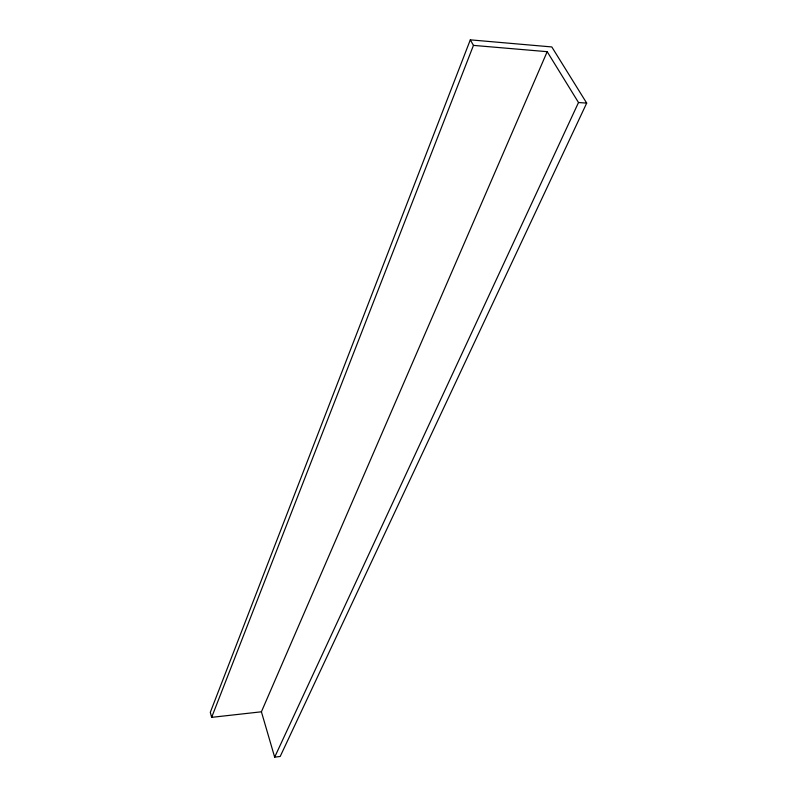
<?xml version="1.0" encoding="UTF-8"?>
<svg xmlns="http://www.w3.org/2000/svg" width="797" height="797" viewBox="0 0 797 797"><rect width="100%" height="100%" fill="white"/><g stroke="black" fill="none" stroke-linecap="round" stroke-linejoin="round"><path stroke-width="1.2" d="M470.31 39.85L210.308 712.339L211.653 717.35L261.406 711.801L547.19 51.685L473.458 45.389L470.31 39.85L551.803 46.943L586.692 103.102L280.195 756.463L274.666 757.15L261.406 711.801M211.653 717.35L473.458 45.389M274.666 757.15L578.502 102.524L547.19 51.685M578.502 102.524L586.692 103.102"/></g></svg>
